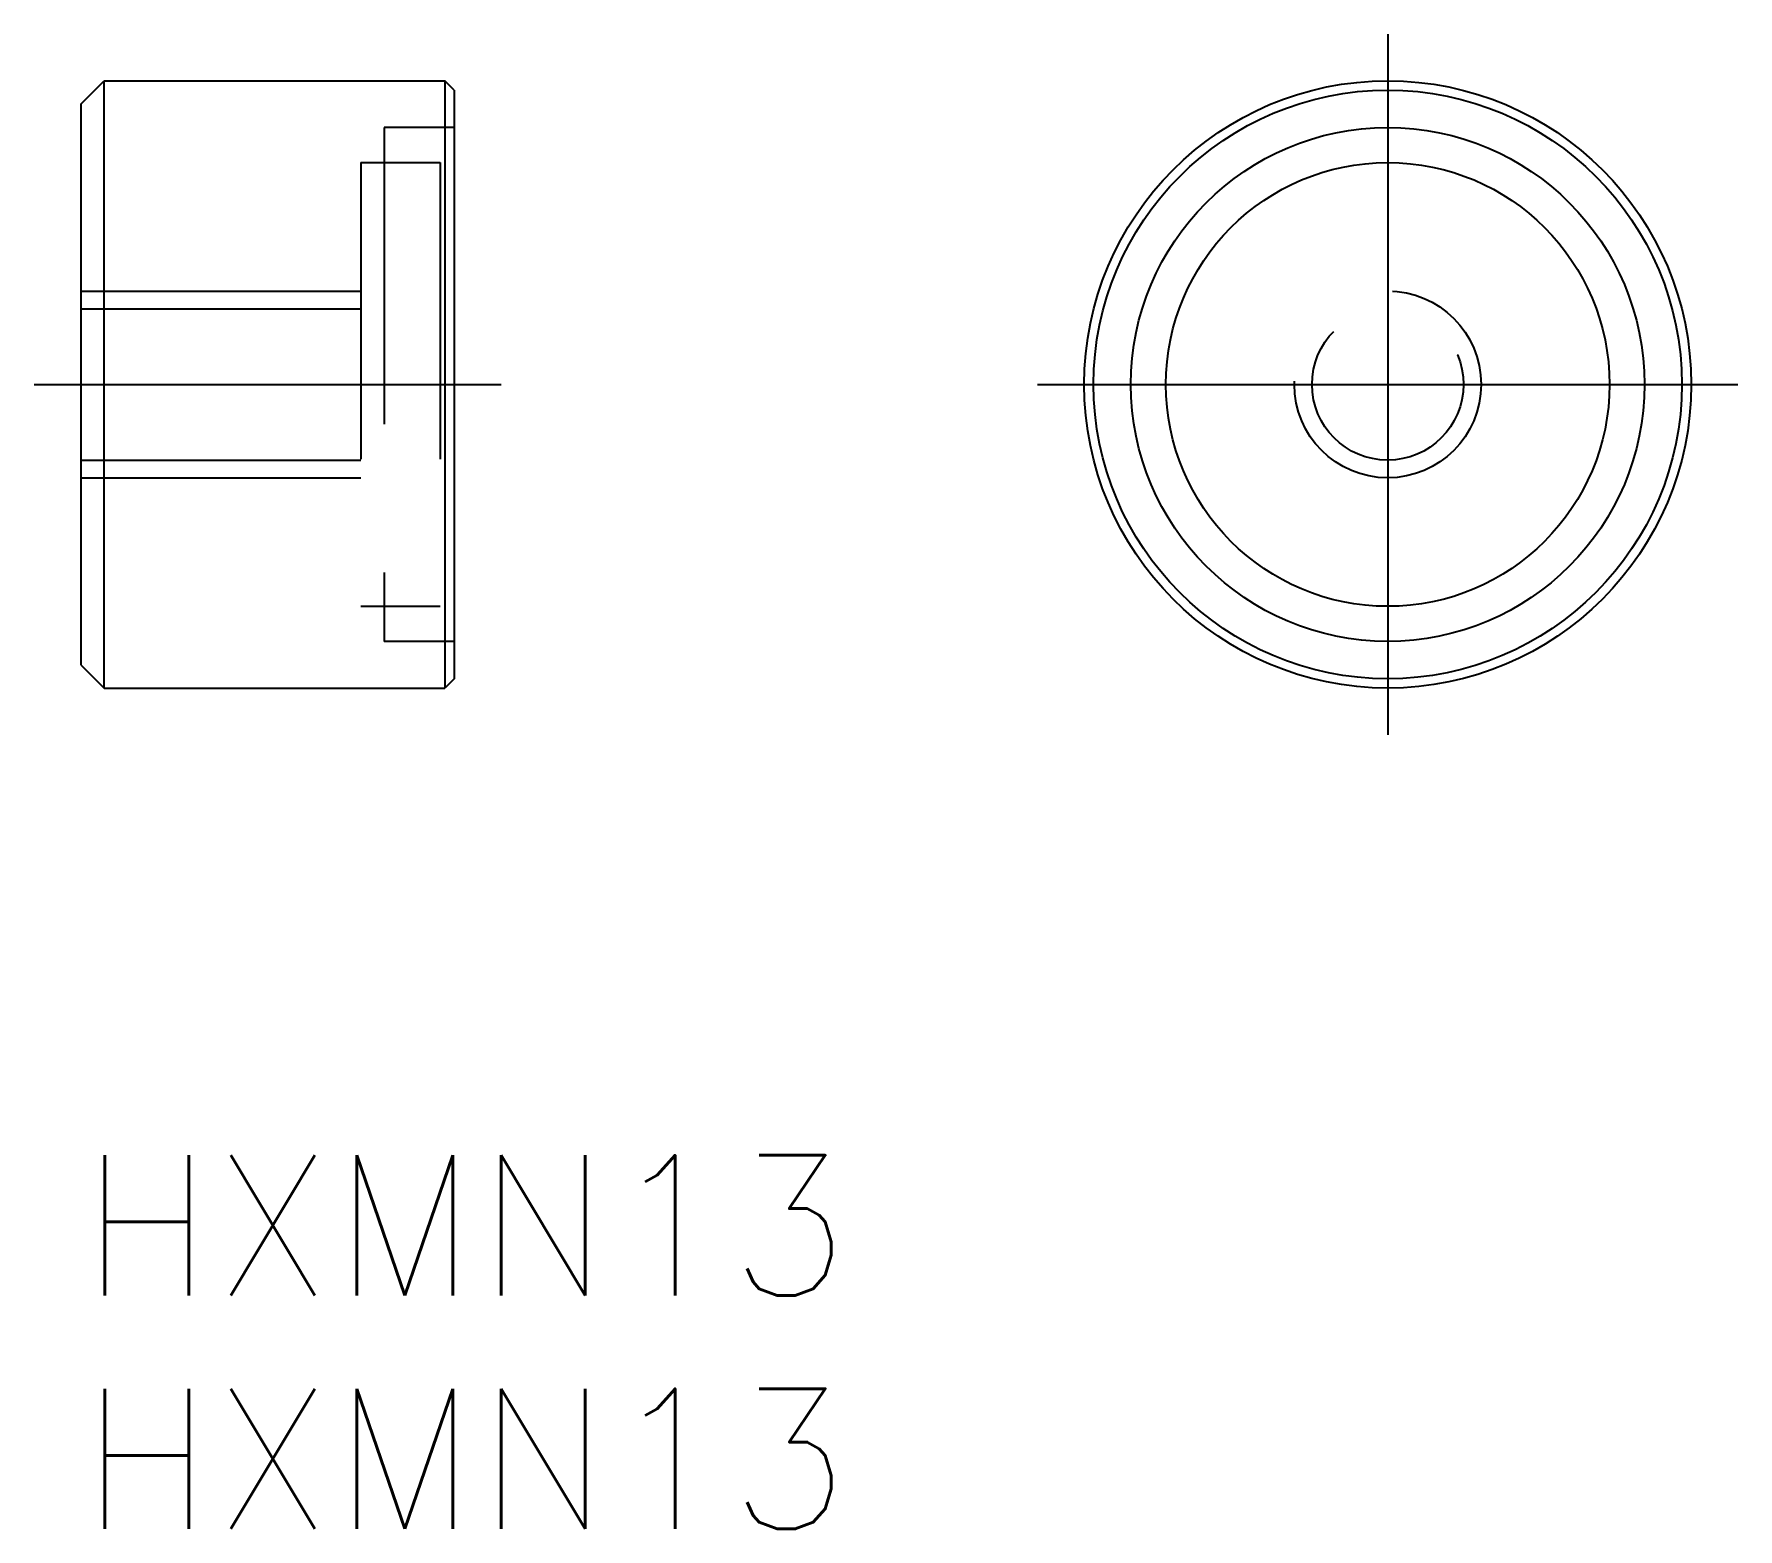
# Model space of a CAD drawing. Extents: x -1 to 35.5, y -8 to 24.
import ezdxf

# ---------------------------------------------------------------- set-up
doc = ezdxf.new("R2010")
doc.units = 0
doc.header["$LTSCALE"] = 0.5
doc.linetypes.add('CENTER', pattern=[50.8, 31.75, -6.35, 6.35, -6.35])
doc.linetypes.add('DASHED', pattern=[19.05, 12.7, -6.35])
for name, color, linetype in [('MSM_CENTER', 1, 'CENTER'), ('MSM_CONTINUOUS', 7, 'CONTINUOUS'), ('MSM_DASHED', 4, 'DASHED'), ('MSM_PART_NUMBER', 7, 'CONTINUOUS')]:
    doc.layers.add(name, color=color, linetype=linetype)
doc.styles.get("Standard").update_dxf_attribs({"font": 'txt.shx', "height": 1, "bigfont": 'bigfont.shx'})

# ---------------------------------------------------------------- blocks, each defined once
blk = doc.blocks.new('*U17')
at = {"layer": 'MSM_PART_NUMBER'}
blk.add_text('HXMN13', height=3, dxfattribs=at).set_placement((0, -3))
blk = doc.blocks.new('*U18')
at = {"layer": 'MSM_PART_NUMBER'}
blk.add_text('HXMN13', height=3, dxfattribs=at).set_placement((0, -8))

msp = doc.modelspace()

# ---------------------------------------------------------------- linework, layer by layer
at = {"layer": 'MSM_CENTER'}
for p, q in [((27.99, 24), (27.99, 9)), ((-1, 16.5), (9, 16.5)), ((20.49, 16.5), (35.49, 16.5))]:
    msp.add_line(p, q, dxfattribs=at)
at = {"layer": 'MSM_CONTINUOUS'}
for p, q in [((0, 22.5), (0.5, 23)), ((0.5, 10), (0.5, 23)), ((0.5, 23), (7.8, 23)), ((8, 22.8), (7.8, 23)), ((7.8, 23), (7.8, 10)), ((8, 22.8), (8, 10.2)), ((0, 22.5), (0, 10.5)), ((0, 10.5), (0.5, 10)), ((0.5, 10), (7.8, 10)), ((8, 10.2), (7.8, 10))]:
    msp.add_line(p, q, dxfattribs=at)
for radius in [6.5, 6.3, 5.5, 4.75]:
    msp.add_circle((27.99, 16.5), radius, dxfattribs=at)
at = {"layer": 'MSM_DASHED'}
for p, q in [((6.5, 22), (6.5, 11)), ((8, 22), (6.5, 22)), ((6, 21.25), (6, 11.75)), ((6, 21.25), (7.7, 21.25)), ((7.7, 21.25), (7.7, 11.75)), ((8, 19.75), (8, 19.75)), ((0, 18.5), (6, 18.5)), ((0, 18.121), (6, 18.121)), ((8, 16.5), (8, 16.5)), ((0, 14.879), (6, 14.879)), ((0, 14.5), (6, 14.5)), ((6, 11.75), (7.7, 11.75)), ((8, 11), (6.5, 11))]:
    msp.add_line(p, q, dxfattribs=at)
for radius in [2, 1.621]:
    msp.add_circle((27.99, 16.5), radius, dxfattribs=at)

# ---------------------------------------------------------------- block references
at = {"layer": 'MSM_CONTINUOUS'}
for name in ['*U17', '*U18']:
    msp.add_blockref(name, (0, 0), dxfattribs=at)

doc.saveas('drawing.dxf')
